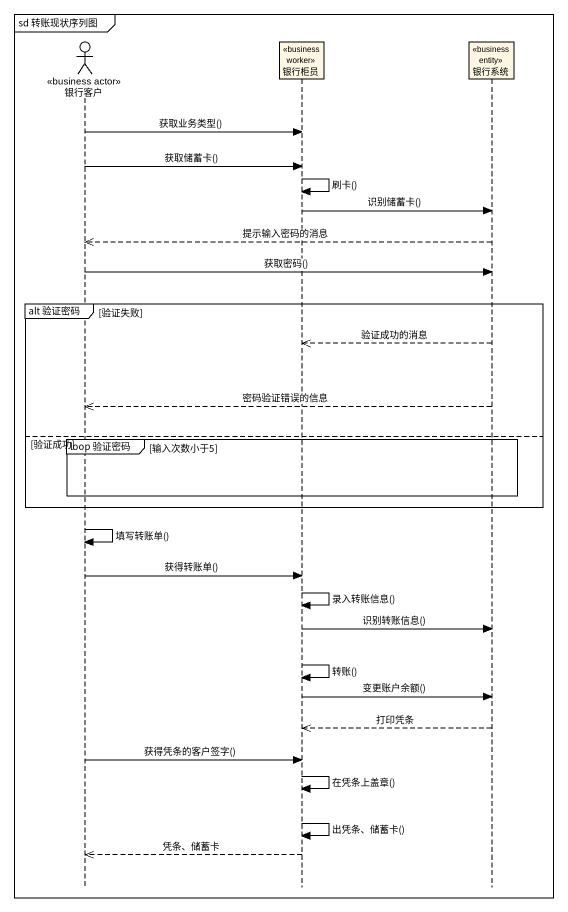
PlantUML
@startuml
mainframe sd 转账现状序列图
hide footbox
actor 银行客户 <<business actor>>
participant 银行柜员 <<business worker>>
participant 银行系统 <<business entity>>

银行客户 -> 银行柜员 : 获取业务类型()
银行客户 -> 银行柜员 : 获取储蓄卡()
银行柜员 -> 银行柜员 : 刷卡()
银行柜员 -> 银行系统 : 识别储蓄卡()
银行系统 -->> 银行客户 : 提示输入密码的消息
银行客户 -> 银行系统 : 获取密码()
group alt 验证密码 [验证失败]
  银行系统 -->> 银行柜员 : 验证成功的消息
  银行系统 -->> 银行客户 : 密码验证错误的信息
else 验证成功
  group loop 验证密码 [输入次数小于5]
  end
end
银行客户 -> 银行客户 : 填写转账单()
银行客户 -> 银行柜员 : 获得转账单()
银行柜员 -> 银行柜员 : 录入转账信息()
银行柜员 -> 银行系统 : 识别转账信息()
银行柜员 -> 银行柜员 : 转账()
银行柜员 -> 银行系统 : 变更账户余额()
银行系统 -->> 银行柜员 : 打印凭条
银行客户 -> 银行柜员 : 获得凭条的客户签字()
银行柜员 -> 银行柜员 : 在凭条上盖章()
银行柜员 -> 银行柜员 : 出凭条、储蓄卡()
银行柜员 -->> 银行客户 : 凭条、储蓄卡
@enduml
